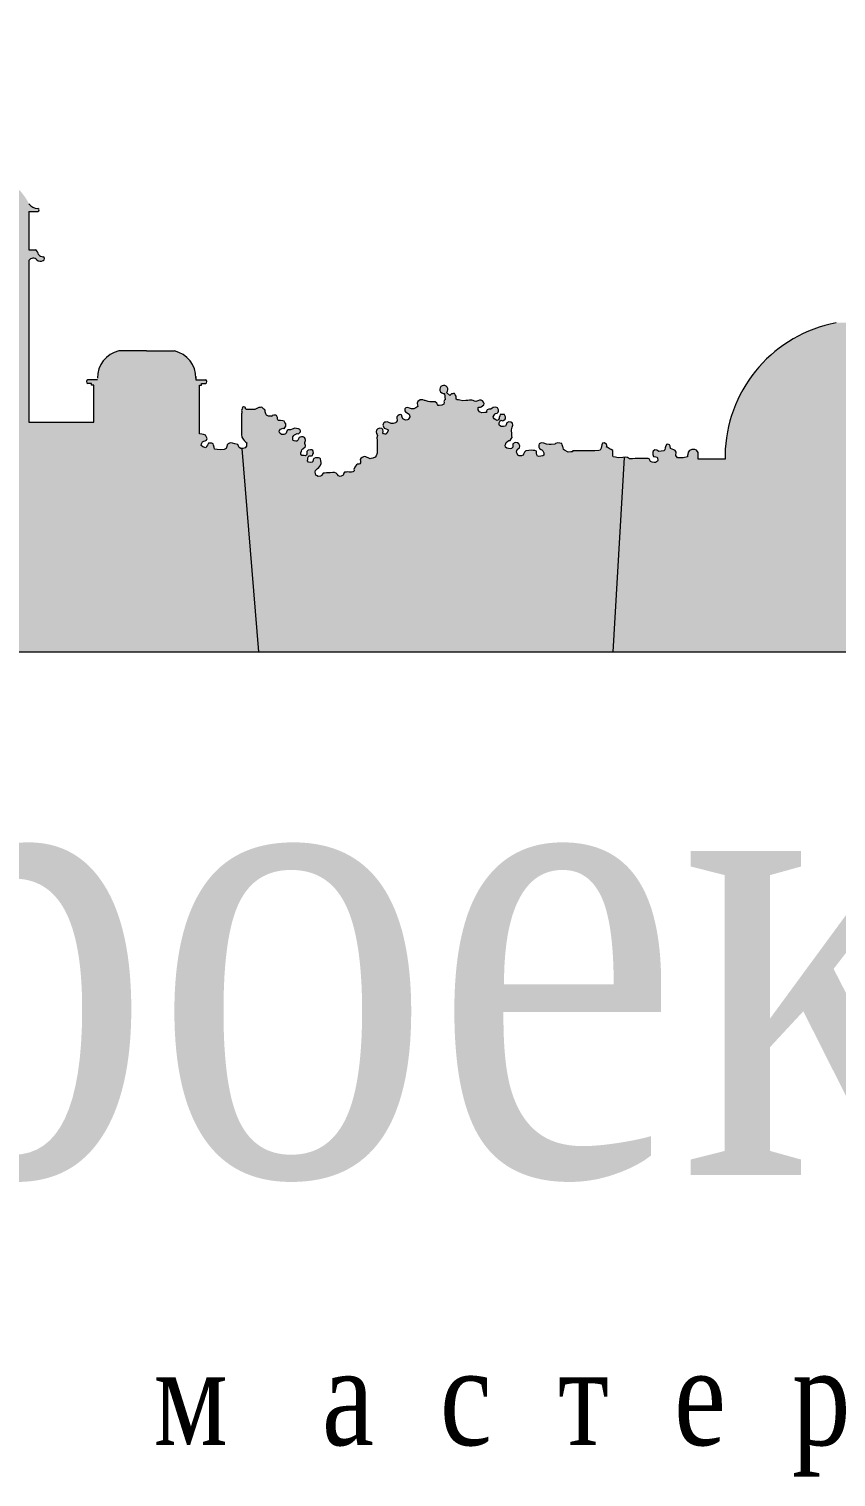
# Model space of a CAD drawing. Header units: metres. Extents: x -163 to 308, y -116 to 9.
# Drawn here: x -142.007 to -140.175, y -2.831 to 0.458 of the extents above; entities that cross this region are included whole.
import ezdxf

# ---------------------------------------------------------------- set-up
doc = ezdxf.new("R2010")
doc.units = ezdxf.units.M
doc.header["$MEASUREMENT"] = 0
doc.layers.add('контур здания на ситуации', color=1, linetype='Continuous', lineweight=30)
doc.styles.get("Standard").update_dxf_attribs({"font": 'isocpeui.ttf', "width": 0.8})

# ---------------------------------------------------------------- blocks, each defined once
blk = doc.blocks.new('A$C2C6E360E_1_10')
at = {"linetype": 'Continuous', "lineweight": -2, "ltscale": 0.1}
for points in [[(-8.613, -3.9381), (-8.6155, -3.9381), (-8.6188, -3.9354), (-8.6221, -3.9283), (-8.6285, -3.9275), (-8.6338, -3.9254), (-8.6393, -3.9248), (-8.6442, -3.9271), (-8.6464, -3.9294), (-8.648, -3.9376), (-8.6533, -3.9397), (-8.6609, -3.9406), (-8.6687, -3.9397), (-8.6748, -3.939), (-8.6771, -3.9303), (-8.6782, -3.9273), (-8.6813, -3.9259), (-8.6883, -3.9258), (-8.6912, -3.9303), (-8.6931, -3.9334), (-8.695, -3.9362), (-8.7051, -3.9331), (-8.7041, -3.924), (-8.6989, -3.9214), (-8.6932, -3.9187), (-8.6918, -3.9153), (-8.6954, -3.9071), (-8.7036, -3.9053), (-8.7091, -3.9048), (-8.7091, -3.794), (-8.7043, -3.794), (-8.7043, -3.7898), (-8.6955, -3.7898, 0.987681), (-8.6974, -3.7821), (-8.7177, -3.7821, 0.380531), (-8.7661, -3.7162), (-8.8291, -3.7162), (-8.8921, -3.7162, 0.380531), (-8.9405, -3.7821), (-8.9625, -3.7821, 1.012473), (-8.9606, -3.7898), (-8.9539, -3.7898), (-8.9539, -3.794), (-8.9491, -3.794), (-8.9491, -3.8782), (-9.0962, -3.8782), (-9.0962, -3.5104, -0.473931), (-9.0783, -3.5093, 0.340172), (-9.062, -3.5099, 0.608909), (-9.0644, -3.5023, -0.218924), (-9.0746, -3.4973, 0.241035), (-9.0817, -3.4864), (-9.0962, -3.4864), (-9.0962, -3.3997), (-9.076, -3.3997, 0.746498), (-9.0762, -3.3926, -0.233077), (-9.0962, -3.382, 0.244578), (-9.1903, -3.3135), (-9.2233, -3.3135), (-9.2233, -3.1352), (-9.2399, -3.1352), (-9.2399, -3.1104, 0.712425), (-9.236, -3.0641, -0.19933), (-9.2843, -3.0155), (-9.2871, -3.001, 0.757963), (-9.2916, -2.985, 0.757963), (-9.2961, -3.001), (-9.299, -3.0155, -0.19933), (-9.3473, -3.0641, 0.712425), (-9.3434, -3.1104), (-9.3434, -3.1352), (-9.36, -3.1352), (-9.36, -3.3135), (-9.393, -3.3135, 0.244578), (-9.487, -3.382, -0.233077), (-9.5071, -3.3926, 1.028208), (-9.505, -3.3997), (-9.487, -3.3997), (-9.487, -3.4864), (-9.5016, -3.4864, 0.241035), (-9.5087, -3.4973, -0.218924), (-9.5189, -3.5023, 0.608909), (-9.5213, -3.5099, 0.340172), (-9.5049, -3.5093, -0.473931), (-9.487, -3.5104), (-9.487, -3.8782), (-9.3692, -4.3992), (-8.575, -4.3992)], [(-6.4442, -4.0111), (-6.4454, -4.0056), (-6.4428, -4.0028), (-6.4385, -4.0023), (-6.4348, -4.0019), (-6.4344, -3.9907), (-6.4405, -3.9873), (-6.4447, -3.9891), (-6.4478, -3.9905), (-6.448, -3.9946), (-6.4482, -3.999), (-6.447, -4.0015), (-6.4491, -4.0033), (-6.4502, -4.0041), (-6.4512, -4.005), (-6.4557, -4.0045), (-6.4584, -4.0042), (-6.4635, -4.0036), (-6.4652, -4.0015), (-6.467, -3.9993), (-6.4669, -3.9948), (-6.4669, -3.9913), (-6.4669, -3.9897), (-6.4653, -3.9874), (-6.4638, -3.9851), (-6.4571, -3.9845), (-6.4545, -3.9819), (-6.454, -3.9797), (-6.4533, -3.9767), (-6.453, -3.9752), (-6.4498, -3.9732), (-6.4495, -3.9716), (-6.4488, -3.9676), (-6.4466, -3.9631), (-6.449, -3.9598), (-6.4521, -3.9581), (-6.4604, -3.9573), (-6.4654, -3.9606), (-6.4665, -3.9646), (-6.4668, -3.9671), (-6.4745, -3.9687), (-6.4806, -3.9667), (-6.4813, -3.9639), (-6.4811, -3.96), (-6.4809, -3.9575), (-6.4777, -3.9561), (-6.4756, -3.9551), (-6.4731, -3.954), (-6.4718, -3.9546), (-6.4677, -3.9518), (-6.4673, -3.9491), (-6.4671, -3.9448), (-6.4695, -3.9405), (-6.4756, -3.9385), (-6.4775, -3.9398), (-6.4803, -3.9416), (-6.4816, -3.9425), (-6.4847, -3.9433), (-6.4929, -3.9433), (-6.4988, -3.9433), (-6.5047, -3.9433), (-6.5077, -3.9453), (-6.5084, -3.9488), (-6.5091, -3.952), (-6.5112, -3.9539), (-6.5127, -3.9553), (-6.5159, -3.9549), (-6.5183, -3.9545), (-6.5221, -3.9515), (-6.5243, -3.9519), (-6.5286, -3.9497), (-6.5297, -3.945), (-6.5287, -3.9388), (-7.1375, -3.6105), (-7.196, -3.6105), (-7.196, -3.5309), (-7.2064, -3.5309), (-7.2064, -3.6105), (-7.2064, -3.6523), (-7.2638, -3.6523, 0.343417), (-7.5154, -3.9395), (-7.5154, -3.962), (-7.5767, -3.962), (-7.5769, -3.9561), (-7.577, -3.9505), (-7.5771, -3.9469), (-7.5809, -3.9417), (-7.5847, -3.9399), (-7.5913, -3.9398), (-7.5965, -3.9421), (-7.5994, -3.9461), (-7.6004, -3.9513), (-7.6009, -3.9539), (-7.6014, -3.9568), (-7.6111, -3.9587), (-7.6195, -3.9587), (-7.6239, -3.9587), (-7.6274, -3.9533), (-7.6267, -3.9464), (-7.6288, -3.9424), (-7.632, -3.9409), (-7.6358, -3.9392), (-7.6396, -3.9375), (-7.6405, -3.9326), (-7.6421, -3.9294), (-7.6457, -3.9277), (-7.6488, -3.929), (-7.6519, -3.9363), (-7.6523, -3.9405), (-7.6547, -3.9433), (-7.6605, -3.944), (-7.666, -3.9446), (-7.6704, -3.9416), (-7.6756, -3.9406), (-7.6788, -3.9435), (-7.6795, -3.9463), (-7.6794, -3.9513), (-7.678, -3.956), (-7.6707, -3.9567), (-7.6691, -3.9594), (-7.6684, -3.9658), (-7.6718, -3.9683), (-7.6735, -3.9695), (-7.6764, -3.9694), (-7.6816, -3.9691), (-7.6848, -3.9671), (-7.688, -3.9614), (-7.6906, -3.9606), (-7.7071, -3.9607), (-7.72, -3.9608), (-7.7262, -3.9609), (-7.7331, -3.9611), (-7.7373, -3.9584), (-7.7422, -3.9578), (-7.745, -3.958), (-7.7708, -4.3992), (-6.2064, -4.3992), (-6.2118, -3.9441), (-6.2274, -3.9446), (-6.2331, -3.9447), (-6.2374, -3.9453), (-6.2413, -3.9457), (-6.2456, -3.9439), (-6.248, -3.9426), (-6.2524, -3.9417), (-6.2555, -3.9421), (-6.2578, -3.944), (-6.2593, -3.9498), (-6.2581, -3.9522), (-6.2564, -3.9557), (-6.2498, -3.9571), (-6.2481, -3.9605), (-6.2487, -3.9629), (-6.2496, -3.9663), (-6.2518, -3.971), (-6.2539, -3.9716), (-6.2548, -3.9719), (-6.2567, -3.9727), (-6.2588, -3.9721), (-6.2637, -3.9712), (-6.2641, -3.9671), (-6.2644, -3.963), (-6.2653, -3.9606), (-6.2674, -3.959), (-6.2713, -3.9587), (-6.2759, -3.9608), (-6.2765, -3.9617), (-6.2772, -3.965), (-6.2763, -3.9717), (-6.2749, -3.9724), (-6.2742, -3.9741), (-6.2719, -3.9794), (-6.273, -3.983), (-6.2747, -3.9846), (-6.2758, -3.9857), (-6.2772, -3.987), (-6.2785, -3.9883), (-6.2806, -3.9903), (-6.2832, -3.991), (-6.2871, -3.992), (-6.2884, -3.9923), (-6.2898, -3.9927), (-6.2927, -3.9925), (-6.2949, -3.9921), (-6.3169, -3.991), (-6.3308, -3.9904), (-6.3348, -3.991), (-6.3406, -3.992), (-6.3437, -3.9918), (-6.3532, -3.9914), (-6.3571, -3.9912), (-6.3602, -3.9897), (-6.3618, -3.9874), (-6.3665, -3.9872), (-6.3703, -3.9875), (-6.3752, -3.9898), (-6.3771, -3.9922), (-6.3779, -3.9967), (-6.3771, -3.9984), (-6.3749, -4.0003), (-6.3753, -4.0025), (-6.376, -4.0078), (-6.3892, -4.0106), (-6.4003, -4.0101), (-6.4086, -4.0098), (-6.4215, -4.0066), (-6.4291, -4.0111), (-6.4345, -4.0143), (-6.4392, -4.0171)], [(-7.745, -3.958), (-7.7478, -3.9582), (-7.7586, -3.959), (-7.7649, -3.9578), (-7.77, -3.9568), (-7.7704, -3.9539), (-7.7704, -3.9489), (-7.7704, -3.945), (-7.7704, -3.9421), (-7.7742, -3.9401), (-7.7763, -3.939), (-7.7792, -3.9374), (-7.7811, -3.9364), (-7.7835, -3.9351), (-7.7847, -3.9344), (-7.7844, -3.9304), (-7.7849, -3.9284), (-7.7898, -3.9248), (-7.7943, -3.926), (-7.7959, -3.9296), (-7.7971, -3.9372), (-7.799, -3.9413), (-7.8025, -3.9423), (-7.8112, -3.9429), (-7.8501, -3.9428), (-7.8615, -3.9428), (-7.863, -3.9456), (-7.8658, -3.9457), (-7.8719, -3.9459), (-7.8805, -3.9419), (-7.8823, -3.9397), (-7.8835, -3.9356), (-7.8841, -3.9336), (-7.8853, -3.9294), (-7.8861, -3.9267), (-7.8909, -3.9255), (-7.8956, -3.9251), (-7.9006, -3.9261), (-7.9023, -3.9277), (-7.9105, -3.9286), (-7.9152, -3.929), (-7.9215, -3.9277), (-7.9275, -3.9253), (-7.9332, -3.925), (-7.9375, -3.9268), (-7.9383, -3.93), (-7.9383, -3.9345), (-7.9368, -3.9375), (-7.9336, -3.9398), (-7.9319, -3.941), (-7.9292, -3.943), (-7.927, -3.9474), (-7.9276, -3.9532), (-7.9294, -3.9546), (-7.9343, -3.9553), (-7.9389, -3.9556), (-7.9415, -3.9548), (-7.9432, -3.9519), (-7.9437, -3.9484), (-7.9438, -3.9441), (-7.9474, -3.9426), (-7.9512, -3.9422), (-7.9558, -3.9417), (-7.9613, -3.9423), (-7.9682, -3.9431), (-7.9711, -3.9461), (-7.9731, -3.9507), (-7.9741, -3.9529), (-7.9777, -3.9544), (-7.9836, -3.9547), (-7.9865, -3.9527), (-7.9878, -3.9494), (-7.989, -3.9464), (-7.9883, -3.9422), (-7.9864, -3.9396), (-7.9851, -3.9378), (-7.9822, -3.936), (-7.9818, -3.9317), (-7.9837, -3.9275), (-7.9873, -3.9249), (-7.9926, -3.9244), (-7.9976, -3.9271), (-7.9978, -3.9327), (-7.9979, -3.9351), (-8.0006, -3.9378), (-8.0039, -3.9384), (-8.0113, -3.9369), (-8.0143, -3.9344), (-8.0149, -3.9305), (-8.0138, -3.9272), (-8.0133, -3.9258), (-8.0126, -3.9238), (-8.0087, -3.9212), (-8.0066, -3.9199), (-8.0034, -3.9195), (-8.0013, -3.916), (-7.9993, -3.9126), (-7.9996, -3.9087), (-7.9998, -3.9032), (-8.0003, -3.8979), (-8.0006, -3.8952), (-7.999, -3.8895), (-7.9977, -3.8845), (-7.9984, -3.8803), (-8.0022, -3.8783), (-8.0066, -3.8774), (-8.0113, -3.8798), (-8.0131, -3.8839), (-8.0144, -3.8867), (-8.0187, -3.8881), (-8.0242, -3.8879), (-8.0279, -3.8859), (-8.0284, -3.883), (-8.029, -3.8795), (-8.0272, -3.8766), (-8.0251, -3.8734), (-8.0228, -3.8743), (-8.0209, -3.8751), (-8.0179, -3.8735), (-8.0153, -3.8714), (-8.014, -3.8687), (-8.0141, -3.866), (-8.0169, -3.8605), (-8.0213, -3.8602), (-8.0242, -3.8605), (-8.0266, -3.8608), (-8.0275, -3.8639), (-8.0286, -3.8677), (-8.0283, -3.8699), (-8.0299, -3.8717), (-8.0316, -3.8736), (-8.0338, -3.8743), (-8.0365, -3.873), (-8.0397, -3.8701), (-8.0417, -3.8683), (-8.0422, -3.8661), (-8.0404, -3.8621), (-8.0387, -3.8601), (-8.037, -3.8581), (-8.0329, -3.8577), (-8.0307, -3.8551), (-8.0305, -3.8531), (-8.0302, -3.8498), (-8.0325, -3.8451), (-8.036, -3.8441), (-8.042, -3.8445), (-8.0446, -3.8462), (-8.0477, -3.8482), (-8.0519, -3.8484), (-8.0556, -3.85), (-8.0571, -3.8532), (-8.0577, -3.856), (-8.0612, -3.8563), (-8.0677, -3.8569), (-8.0737, -3.8547), (-8.0752, -3.8522), (-8.0765, -3.8498), (-8.0766, -3.8465), (-8.0766, -3.845), (-8.0747, -3.8442), (-8.0726, -3.8439), (-8.0713, -3.8437), (-8.0693, -3.8434), (-8.0663, -3.8407), (-8.0637, -3.8384), (-8.0631, -3.8357), (-8.0642, -3.8323), (-8.0665, -3.8293), (-8.0696, -3.828), (-8.0734, -3.828), (-8.077, -3.8294), (-8.0815, -3.831), (-8.0845, -3.8301), (-8.0879, -3.829), (-8.0907, -3.8281), (-8.0958, -3.8281), (-8.0998, -3.8287), (-8.1044, -3.829), (-8.1114, -3.8295), (-8.1179, -3.8281), (-8.1209, -3.8275), (-8.1242, -3.8276), (-8.1262, -3.8255), (-8.1262, -3.822), (-8.1262, -3.8189), (-8.1283, -3.816), (-8.1304, -3.813), (-8.132, -3.8132), (-8.1335, -3.8133), (-8.1368, -3.8136), (-8.1407, -3.8177), (-8.1479, -3.8104, 6.607957), (-8.1528, -3.8128), (-8.1511, -3.8274), (-8.153, -3.828), (-8.154, -3.8313), (-8.1538, -3.8326), (-8.1545, -3.8367), (-8.1588, -3.8397), (-8.1647, -3.8399), (-8.1671, -3.84), (-8.1684, -3.8377), (-8.17, -3.8351), (-8.1739, -3.8321), (-8.1773, -3.8319), (-8.1864, -3.8314), (-8.1902, -3.8312), (-8.1958, -3.8294), (-8.1981, -3.8284), (-8.2017, -3.8269), (-8.2082, -3.827), (-8.2132, -3.8307), (-8.2147, -3.8346), (-8.214, -3.8394), (-8.2135, -3.8426), (-8.2175, -3.8451), (-8.2221, -3.848), (-8.2276, -3.8479), (-8.2323, -3.8461), (-8.2364, -3.8445), (-8.2403, -3.8457), (-8.2427, -3.848), (-8.2428, -3.8519), (-8.241, -3.8544), (-8.2329, -3.8595), (-8.2319, -3.8619), (-8.2318, -3.866), (-8.2337, -3.8699), (-8.2346, -3.8717), (-8.2366, -3.8723), (-8.2408, -3.8735), (-8.2427, -3.8729), (-8.2442, -3.8721), (-8.2472, -3.8705), (-8.2486, -3.8668), (-8.2494, -3.8647), (-8.2495, -3.8621), (-8.2525, -3.8605), (-8.2558, -3.861), (-8.2584, -3.8634), (-8.2608, -3.8655), (-8.2608, -3.8694), (-8.2606, -3.8725), (-8.2605, -3.8748), (-8.2629, -3.8779), (-8.2643, -3.8797), (-8.2691, -3.8807), (-8.2741, -3.881), (-8.2795, -3.8788), (-8.2827, -3.8775), (-8.2862, -3.8779), (-8.2885, -3.878), (-8.2907, -3.8795), (-8.2919, -3.8825), (-8.2927, -3.8846), (-8.2919, -3.8864), (-8.2894, -3.8916), (-8.2856, -3.8934), (-8.2818, -3.8949), (-8.2809, -3.8967), (-8.2817, -3.8995), (-8.2834, -3.9024), (-8.2851, -3.9051), (-8.2873, -3.9051), (-8.2898, -3.9046), (-8.2913, -3.9044), (-8.2928, -3.9023), (-8.2922, -3.8988), (-8.2929, -3.8949), (-8.2948, -3.8923), (-8.2995, -3.8917), (-8.3038, -3.8929), (-8.3073, -3.8963), (-8.3077, -3.8996), (-8.3069, -3.9037), (-8.3054, -3.906), (-8.3052, -3.9079), (-8.3063, -3.9135), (-8.3058, -3.919), (-8.3058, -3.9481), (-8.3076, -3.9546), (-8.3102, -3.9576), (-8.3152, -3.9598), (-8.3203, -3.9608), (-8.3218, -3.9611), (-8.3244, -3.9597), (-8.3301, -3.9576), (-8.3317, -3.957), (-8.3348, -3.9559), (-8.3364, -3.9565), (-8.3401, -3.9581), (-8.3424, -3.9608), (-8.3442, -3.9629), (-8.3435, -3.9664), (-8.3438, -3.9705), (-8.345, -3.9729), (-8.3475, -3.973), (-8.3505, -3.9732), (-8.3526, -3.9749), (-8.3548, -3.9779), (-8.3563, -3.9799), (-8.3575, -3.9818), (-8.3584, -3.9852), (-8.3582, -3.9871), (-8.3581, -3.9887), (-8.3597, -3.9899), (-8.3607, -3.9906), (-8.3639, -3.9913), (-8.3656, -3.9917), (-8.3694, -3.9914), (-8.3735, -3.991), (-8.3759, -3.9913), (-8.3795, -3.9918), (-8.3817, -3.9937), (-8.3832, -3.9981), (-8.3836, -3.9994), (-8.3899, -4.0011), (-8.3933, -4), (-8.396, -3.9966), (-8.3991, -3.9934), (-8.4029, -3.9924), (-8.4063, -3.9926), (-8.4122, -3.9928), (-8.4174, -3.9931), (-8.421, -3.9933), (-8.4255, -3.9936), (-8.4285, -3.9941), (-8.4303, -3.9968), (-8.4311, -3.9994), (-8.4342, -4.0006), (-8.4394, -4.001), (-8.4431, -3.9991), (-8.4446, -3.9983), (-8.4459, -3.9952), (-8.4465, -3.9911), (-8.4456, -3.9877), (-8.4432, -3.9851), (-8.4408, -3.9831), (-8.4383, -3.9809), (-8.4361, -3.9779), (-8.433, -3.9723), (-8.4326, -3.9693), (-8.4336, -3.9654), (-8.4347, -3.9616), (-8.4361, -3.9596), (-8.4385, -3.9588), (-8.442, -3.9587), (-8.4459, -3.9589), (-8.4492, -3.9603), (-8.4507, -3.9632), (-8.4514, -3.967), (-8.4532, -3.9689), (-8.4571, -3.9699), (-8.4615, -3.9687), (-8.4636, -3.9656), (-8.4634, -3.9618), (-8.4633, -3.9586), (-8.4619, -3.9563), (-8.4608, -3.9546), (-8.4592, -3.9547), (-8.4567, -3.9547), (-8.455, -3.9545), (-8.4528, -3.9533), (-8.4515, -3.9508), (-8.4503, -3.9486), (-8.4507, -3.9448), (-8.4518, -3.9424), (-8.4543, -3.9408), (-8.4573, -3.9408), (-8.4626, -3.9412), (-8.4638, -3.9428), (-8.4654, -3.9449), (-8.4655, -3.9481), (-8.4657, -3.9508), (-8.4658, -3.953), (-8.4685, -3.9542), (-8.4717, -3.9539), (-8.4764, -3.9536), (-8.4788, -3.9503), (-8.4789, -3.9474), (-8.4778, -3.9441), (-8.4769, -3.9409), (-8.4741, -3.9388), (-8.4688, -3.9339), (-8.4687, -3.9326), (-8.4685, -3.9307), (-8.4691, -3.9284), (-8.4696, -3.9265), (-8.4701, -3.9245), (-8.4693, -3.9221), (-8.4681, -3.9187), (-8.4689, -3.9151), (-8.472, -3.9117), (-8.4739, -3.911), (-8.4772, -3.911), (-8.4803, -3.9121), (-8.4824, -3.9129), (-8.484, -3.916), (-8.4844, -3.9168), (-8.4851, -3.9182), (-8.4881, -3.9212), (-8.4907, -3.9213), (-8.4943, -3.92), (-8.4963, -3.9193), (-8.4968, -3.9177), (-8.4974, -3.9162), (-8.4974, -3.9139), (-8.4974, -3.9124), (-8.4974, -3.911), (-8.4948, -3.9084), (-8.4933, -3.9068), (-8.4889, -3.9045), (-8.487, -3.9035), (-8.484, -3.9043), (-8.4794, -3.8996), (-8.4797, -3.8977), (-8.4811, -3.8949), (-8.4846, -3.8934), (-8.4889, -3.8924), (-8.4928, -3.8916), (-8.4988, -3.8941), (-8.5021, -3.8955), (-8.508, -3.8956), (-8.5101, -3.8971), (-8.5114, -3.9007), (-8.5121, -3.9029), (-8.5137, -3.9047), (-8.5156, -3.9053), (-8.5177, -3.9059), (-8.523, -3.9062), (-8.5245, -3.9048), (-8.5269, -3.9026), (-8.528, -3.8997), (-8.5273, -3.8966), (-8.5251, -3.8938), (-8.5226, -3.8928), (-8.5199, -3.8918), (-8.5165, -3.8929), (-8.5143, -3.8896), (-8.5131, -3.8867), (-8.5133, -3.8839), (-8.5134, -3.8818), (-8.5151, -3.8784), (-8.5165, -3.8755), (-8.5195, -3.875), (-8.5253, -3.8738), (-8.5297, -3.8739), (-8.5311, -3.8725), (-8.5318, -3.8709), (-8.5318, -3.8672), (-8.5333, -3.8647), (-8.5343, -3.863), (-8.5357, -3.8618), (-8.5401, -3.8623), (-8.5438, -3.8627), (-8.5448, -3.8641), (-8.5452, -3.8648), (-8.5464, -3.8645), (-8.5496, -3.8647), (-8.5526, -3.8643), (-8.5555, -3.863), (-8.5566, -3.8617), (-8.5586, -3.8592), (-8.5596, -3.8545), (-8.5606, -3.8503), (-8.563, -3.8481), (-8.5646, -3.8466), (-8.5666, -3.8449), (-8.5687, -3.8442), (-8.5714, -3.8445), (-8.5743, -3.845), (-8.5832, -3.8492), (-8.5886, -3.8492), (-8.5942, -3.8492), (-8.5984, -3.8492), (-8.6024, -3.8492), (-8.6046, -3.8477), (-8.6043, -3.8462), (-8.6047, -3.845), (-8.6061, -3.8438), (-8.6093, -3.8435), (-8.6111, -3.8446), (-8.6122, -3.8465), (-8.6112, -3.8476), (-8.613, -3.8495), (-8.6136, -3.8512), (-8.6132, -3.8536), (-8.6126, -3.8566), (-8.6134, -3.8594), (-8.6134, -3.8652), (-8.6134, -3.9061), (-8.6129, -3.9121), (-8.6098, -3.9165), (-8.6076, -3.9196), (-8.6037, -3.923), (-8.6019, -3.9246), (-8.6021, -3.9269), (-8.6025, -3.9321), (-8.6054, -3.9362), (-8.6105, -3.9381), (-8.613, -3.9381), (-8.575, -4.3992), (-7.7708, -4.3992)]]:
    blk.add_hatch(color=7, dxfattribs=at).paths.add_polyline_path(points)
at = {"color": 7, "linetype": 'Continuous', "lineweight": -2, "ltscale": 0.1}
for p, q in [((-9.0962, -3.3997), (-9.0962, -3.4864)), ((-9.0962, -3.3997), (-9.076, -3.3997)), ((-9.0962, -3.4864), (-9.0817, -3.4864)), ((-9.0962, -3.5104), (-9.0962, -3.8782)), ((-8.8291, -3.7162), (-8.8921, -3.7162)), ((-8.8291, -3.7162), (-8.7661, -3.7162)), ((-8.7174, -3.7746), (-8.7174, -3.7821)), ((-8.9539, -3.7898), (-8.9629, -3.7898)), ((-8.9407, -3.7821), (-8.9626, -3.7821)), ((-8.9539, -3.794), (-8.9539, -3.7898)), ((-8.9491, -3.794), (-8.9539, -3.794)), ((-8.9491, -3.8782), (-8.9491, -3.794)), ((-8.7174, -3.7821), (-8.6955, -3.7821)), ((-8.7091, -3.9048), (-8.7091, -3.794)), ((-8.7091, -3.794), (-8.7043, -3.794)), ((-8.7043, -3.794), (-8.7043, -3.7898)), ((-8.7043, -3.7898), (-8.6953, -3.7898)), ((-9.0962, -3.8782), (-8.9491, -3.8782)), ((-8.6134, -3.8652), (-8.6134, -3.9062)), ((-8.613, -3.9381), (-8.575, -4.3992)), ((-8.3058, -3.919), (-8.3058, -3.9481)), ((-7.5154, -3.9395), (-7.5154, -3.962)), ((-7.745, -3.958), (-7.7708, -4.3992)), ((-7.5154, -3.962), (-7.5767, -3.962))]:
    blk.add_line(p, q, dxfattribs=at)
at = {"color": 7, "linetype": 'Continuous', "lineweight": -2, "ltscale": 0.1, "flags": 128}
for points in [[(-8.1528, -3.8128), (-8.1511, -3.8274)], [(-8.1407, -3.8177), (-8.1479, -3.8104)], [(-7.5767, -3.962), (-7.5769, -3.9561), (-7.577, -3.9505), (-7.5771, -3.9469), (-7.5809, -3.9417), (-7.5847, -3.9399), (-7.5913, -3.9398), (-7.5965, -3.9421), (-7.5994, -3.9461), (-7.6004, -3.9513), (-7.6009, -3.9539), (-7.6014, -3.9568), (-7.6111, -3.9587), (-7.6195, -3.9587), (-7.6239, -3.9587), (-7.6274, -3.9533), (-7.6267, -3.9464), (-7.6288, -3.9424), (-7.632, -3.9409), (-7.6358, -3.9392), (-7.6396, -3.9375), (-7.6405, -3.9326), (-7.6421, -3.9294), (-7.6457, -3.9277), (-7.6488, -3.929), (-7.651, -3.9342), (-7.6519, -3.9363), (-7.6523, -3.9405), (-7.6547, -3.9433), (-7.6605, -3.944), (-7.666, -3.9446), (-7.6704, -3.9416), (-7.6756, -3.9406), (-7.6788, -3.9435), (-7.6795, -3.9463), (-7.6794, -3.9513), (-7.6787, -3.9538), (-7.678, -3.956), (-7.6729, -3.9565), (-7.6703, -3.9573), (-7.6691, -3.9594), (-7.6686, -3.9641), (-7.6691, -3.9663), (-7.6718, -3.9683), (-7.6735, -3.9695), (-7.6764, -3.9694), (-7.6816, -3.9691), (-7.6848, -3.9671), (-7.6866, -3.9639), (-7.688, -3.9614), (-7.6906, -3.9606), (-7.7071, -3.9607), (-7.72, -3.9608), (-7.7262, -3.9609), (-7.7331, -3.9611), (-7.7373, -3.9584), (-7.7422, -3.9578), (-7.7478, -3.9582), (-7.7586, -3.959), (-7.7649, -3.9578), (-7.77, -3.9568), (-7.7704, -3.9539), (-7.7704, -3.9489), (-7.7704, -3.945), (-7.7704, -3.9421), (-7.7742, -3.9401), (-7.7763, -3.939), (-7.7763, -3.939), (-7.7792, -3.9374), (-7.7811, -3.9364), (-7.7835, -3.9351), (-7.7847, -3.9344), (-7.7845, -3.932), (-7.7844, -3.9304), (-7.7849, -3.9284), (-7.7898, -3.9248), (-7.7943, -3.926), (-7.7959, -3.9296), (-7.7971, -3.9372), (-7.799, -3.9413), (-7.8025, -3.9423), (-7.8112, -3.9429), (-7.8501, -3.9428), (-7.8615, -3.9428), (-7.863, -3.9456), (-7.8658, -3.9457), (-7.8719, -3.9459), (-7.8805, -3.9419), (-7.8823, -3.9397), (-7.8835, -3.9356), (-7.8841, -3.9336), (-7.8853, -3.9294), (-7.8861, -3.9267), (-7.8909, -3.9255), (-7.8956, -3.9251), (-7.9006, -3.9261), (-7.9023, -3.9277), (-7.9105, -3.9286), (-7.9152, -3.929), (-7.9215, -3.9277), (-7.9275, -3.9253), (-7.9332, -3.925), (-7.9375, -3.9268), (-7.9383, -3.93), (-7.9383, -3.9345), (-7.9368, -3.9375), (-7.9336, -3.9398), (-7.9319, -3.941), (-7.9292, -3.943), (-7.927, -3.9474), (-7.9276, -3.9532), (-7.9294, -3.9546), (-7.9343, -3.9553), (-7.9389, -3.9556), (-7.9415, -3.9548), (-7.9432, -3.9519), (-7.9437, -3.9484), (-7.9438, -3.9459), (-7.9438, -3.9441), (-7.9474, -3.9426), (-7.9512, -3.9422), (-7.9558, -3.9417), (-7.9613, -3.9423), (-7.9682, -3.9431), (-7.9711, -3.9461), (-7.9731, -3.9507), (-7.9741, -3.9529), (-7.9777, -3.9544), (-7.9836, -3.9547), (-7.9865, -3.9527), (-7.9878, -3.9494), (-7.989, -3.9464), (-7.9883, -3.9422), (-7.9864, -3.9396), (-7.9851, -3.9378), (-7.9822, -3.936), (-7.9818, -3.9317), (-7.9837, -3.9275), (-7.9873, -3.9249), (-7.9926, -3.9244), (-7.9976, -3.9271), (-7.9978, -3.9327), (-7.9979, -3.9351), (-8.0006, -3.9378), (-8.0039, -3.9384), (-8.0113, -3.9369), (-8.0143, -3.9344), (-8.0149, -3.9305), (-8.0138, -3.9272), (-8.0133, -3.9258), (-8.0126, -3.9238), (-8.0087, -3.9212), (-8.0066, -3.9199), (-8.0034, -3.9195), (-8.0013, -3.916), (-7.9993, -3.9126), (-7.9996, -3.9087), (-7.9998, -3.9032), (-8.0003, -3.8979), (-8.0006, -3.8952), (-7.999, -3.8895), (-7.9977, -3.8845), (-7.9984, -3.8803), (-8.0022, -3.8783), (-8.0066, -3.8774), (-8.0113, -3.8798), (-8.0131, -3.8839), (-8.0144, -3.8867), (-8.0187, -3.8881), (-8.0242, -3.8879), (-8.0279, -3.8859), (-8.0284, -3.883), (-8.029, -3.8795), (-8.0272, -3.8766), (-8.0251, -3.8734), (-8.0228, -3.8743), (-8.0209, -3.8751), (-8.019, -3.8741), (-8.0179, -3.8735), (-8.0153, -3.8714), (-8.014, -3.8687), (-8.0141, -3.866), (-8.0164, -3.8614), (-8.0169, -3.8605), (-8.0213, -3.8602), (-8.0242, -3.8605), (-8.0266, -3.8608), (-8.0275, -3.8639), (-8.0286, -3.8677), (-8.0283, -3.8699), (-8.0299, -3.8717), (-8.0316, -3.8736), (-8.0338, -3.8743), (-8.0365, -3.873), (-8.0397, -3.8701), (-8.0417, -3.8683), (-8.0422, -3.8661), (-8.0404, -3.8621), (-8.0387, -3.8601), (-8.037, -3.8581), (-8.0329, -3.8577), (-8.0307, -3.8551), (-8.0305, -3.8531), (-8.0302, -3.8498), (-8.0318, -3.8466), (-8.0325, -3.8451), (-8.036, -3.8441), (-8.042, -3.8445), (-8.0446, -3.8462), (-8.0477, -3.8482), (-8.0519, -3.8484), (-8.0556, -3.85), (-8.0571, -3.8532), (-8.0577, -3.856), (-8.0612, -3.8563), (-8.0677, -3.8569), (-8.0721, -3.8553), (-8.074, -3.8543), (-8.074, -3.8543), (-8.0752, -3.8522), (-8.0765, -3.8498), (-8.0766, -3.8465), (-8.0766, -3.845), (-8.0747, -3.8442), (-8.0726, -3.8439), (-8.0713, -3.8437), (-8.0693, -3.8434), (-8.0693, -3.8434), (-8.0663, -3.8407), (-8.0637, -3.8384), (-8.0631, -3.8357), (-8.0642, -3.8323), (-8.0665, -3.8293), (-8.0696, -3.828), (-8.0734, -3.828), (-8.077, -3.8294), (-8.0815, -3.831), (-8.0845, -3.8301), (-8.0879, -3.829), (-8.0907, -3.8281), (-8.0958, -3.8281), (-8.0998, -3.8287), (-8.1044, -3.829), (-8.1114, -3.8295), (-8.1114, -3.8295), (-8.1179, -3.8281), (-8.1209, -3.8275), (-8.1242, -3.8276), (-8.1242, -3.8276), (-8.1262, -3.8255), (-8.1262, -3.822), (-8.1262, -3.8189), (-8.1283, -3.816), (-8.1304, -3.813), (-8.132, -3.8132), (-8.1335, -3.8133), (-8.1368, -3.8136), (-8.1368, -3.8136), (-8.1407, -3.8177)], [(-8.3058, -3.9481), (-8.3076, -3.9546), (-8.3102, -3.9576), (-8.3152, -3.9598), (-8.3203, -3.9608), (-8.3218, -3.9611), (-8.3244, -3.9597), (-8.3301, -3.9576), (-8.3317, -3.957), (-8.3348, -3.9559), (-8.3364, -3.9565), (-8.3401, -3.9581), (-8.3424, -3.9608), (-8.3442, -3.9629), (-8.3435, -3.9664), (-8.3438, -3.9705), (-8.345, -3.9729), (-8.3475, -3.973), (-8.3505, -3.9732), (-8.3526, -3.9749), (-8.3548, -3.9779), (-8.3563, -3.9799), (-8.3575, -3.9818), (-8.3584, -3.9852), (-8.3582, -3.9871), (-8.3581, -3.9887), (-8.3597, -3.9899), (-8.3607, -3.9906), (-8.3639, -3.9913), (-8.3656, -3.9917), (-8.3694, -3.9914), (-8.3735, -3.991), (-8.3759, -3.9913), (-8.3795, -3.9918), (-8.3817, -3.9937), (-8.3832, -3.9981), (-8.3836, -3.9994), (-8.3899, -4.0011), (-8.3933, -4), (-8.396, -3.9966), (-8.3991, -3.9934), (-8.4029, -3.9924), (-8.4063, -3.9926), (-8.4122, -3.9928), (-8.4174, -3.9931), (-8.421, -3.9933), (-8.4255, -3.9936), (-8.4285, -3.9941), (-8.4303, -3.9968), (-8.4311, -3.9994), (-8.4342, -4.0006), (-8.4394, -4.001), (-8.4431, -3.9991), (-8.4446, -3.9983), (-8.4459, -3.9952), (-8.4465, -3.9911), (-8.4456, -3.9877), (-8.4432, -3.9851), (-8.4408, -3.9831), (-8.4383, -3.9809), (-8.4361, -3.9779), (-8.433, -3.9723), (-8.4326, -3.9693), (-8.4336, -3.9654), (-8.4347, -3.9616), (-8.4361, -3.9596), (-8.4385, -3.9588), (-8.442, -3.9587), (-8.4459, -3.9589), (-8.4492, -3.9603), (-8.4507, -3.9632), (-8.4514, -3.967), (-8.4532, -3.9689), (-8.4571, -3.9699), (-8.4615, -3.9687), (-8.4636, -3.9656), (-8.4634, -3.9618), (-8.4633, -3.9586), (-8.4619, -3.9563), (-8.4608, -3.9546), (-8.4592, -3.9547), (-8.4592, -3.9547), (-8.4567, -3.9547), (-8.455, -3.9545), (-8.4528, -3.9533), (-8.4515, -3.9508), (-8.4503, -3.9486), (-8.4507, -3.9448), (-8.4518, -3.9424), (-8.4543, -3.9408), (-8.4573, -3.9408), (-8.4626, -3.9412), (-8.4638, -3.9428), (-8.4654, -3.9449), (-8.4655, -3.9481), (-8.4657, -3.9508), (-8.4658, -3.953), (-8.4685, -3.9542), (-8.4717, -3.9539), (-8.4764, -3.9536), (-8.4788, -3.9503), (-8.4789, -3.9474), (-8.4778, -3.9441), (-8.4769, -3.9409), (-8.4741, -3.9388), (-8.4688, -3.9339), (-8.4687, -3.9326), (-8.4685, -3.9307), (-8.4691, -3.9284), (-8.4696, -3.9265), (-8.4701, -3.9245), (-8.4693, -3.9221), (-8.4685, -3.9199), (-8.4681, -3.9187), (-8.4689, -3.9151), (-8.4708, -3.9131), (-8.472, -3.9117), (-8.4739, -3.911), (-8.4772, -3.911), (-8.4803, -3.9121), (-8.4824, -3.9129), (-8.484, -3.916), (-8.4844, -3.9168), (-8.4851, -3.9182), (-8.4881, -3.9212), (-8.4907, -3.9213), (-8.4943, -3.92), (-8.4963, -3.9193), (-8.4968, -3.9177), (-8.4974, -3.9162), (-8.4974, -3.9139), (-8.4974, -3.9124), (-8.4974, -3.911), (-8.4948, -3.9084), (-8.4933, -3.9068), (-8.4889, -3.9045), (-8.487, -3.9035), (-8.4846, -3.9041), (-8.484, -3.9043), (-8.4794, -3.8996), (-8.4797, -3.8977), (-8.4811, -3.8949), (-8.4846, -3.8934), (-8.4889, -3.8924), (-8.4928, -3.8916), (-8.4988, -3.8941), (-8.5021, -3.8955), (-8.508, -3.8956), (-8.5101, -3.8971), (-8.5114, -3.9007), (-8.5121, -3.9029), (-8.5137, -3.9047), (-8.5156, -3.9053), (-8.5177, -3.9059), (-8.523, -3.9062), (-8.5245, -3.9048), (-8.5269, -3.9026), (-8.528, -3.8997), (-8.5273, -3.8966), (-8.5251, -3.8938), (-8.5226, -3.8928), (-8.5199, -3.8918), (-8.5179, -3.8924), (-8.5165, -3.8929), (-8.5143, -3.8896), (-8.5131, -3.8867), (-8.5133, -3.8839), (-8.5134, -3.8818), (-8.5151, -3.8784), (-8.5165, -3.8755), (-8.5195, -3.875), (-8.5253, -3.8738), (-8.5283, -3.8739), (-8.5298, -3.8738), (-8.5311, -3.8725), (-8.5318, -3.8709), (-8.5318, -3.8672), (-8.5318, -3.8672), (-8.5333, -3.8647), (-8.5343, -3.863), (-8.5357, -3.8618), (-8.5401, -3.8623), (-8.5438, -3.8627), (-8.5448, -3.8641), (-8.5452, -3.8648), (-8.5464, -3.8645), (-8.5496, -3.8647), (-8.5526, -3.8643), (-8.5555, -3.863), (-8.5566, -3.8617), (-8.5586, -3.8592), (-8.5586, -3.8592), (-8.5596, -3.8545), (-8.5602, -3.852), (-8.5606, -3.8503), (-8.563, -3.8481), (-8.5646, -3.8466), (-8.5666, -3.8449), (-8.5687, -3.8442), (-8.5687, -3.8442), (-8.5714, -3.8445), (-8.5743, -3.845), (-8.5832, -3.8492), (-8.5886, -3.8492), (-8.5942, -3.8492), (-8.5984, -3.8492), (-8.6024, -3.8492), (-8.6046, -3.8477), (-8.6043, -3.8462), (-8.6047, -3.845), (-8.6061, -3.8438), (-8.6093, -3.8435), (-8.6111, -3.8446), (-8.6119, -3.846), (-8.6122, -3.8465), (-8.6112, -3.8476), (-8.6112, -3.8476), (-8.613, -3.8495), (-8.6136, -3.8512), (-8.6132, -3.8536), (-8.6126, -3.8566), (-8.6134, -3.8594), (-8.6134, -3.8652)], [(-8.1511, -3.8274), (-8.1518, -3.8276), (-8.1518, -3.8276), (-8.153, -3.828), (-8.154, -3.8313), (-8.1538, -3.8326), (-8.1545, -3.8367), (-8.1588, -3.8397), (-8.1647, -3.8399), (-8.1671, -3.84), (-8.1684, -3.8377), (-8.17, -3.8351), (-8.1739, -3.8321), (-8.1773, -3.8319), (-8.1864, -3.8314), (-8.1902, -3.8312), (-8.1947, -3.8297), (-8.1964, -3.8291), (-8.1981, -3.8284), (-8.2017, -3.8269), (-8.2082, -3.827), (-8.2132, -3.8307), (-8.2147, -3.8346), (-8.214, -3.8394), (-8.2135, -3.8426), (-8.2175, -3.8451), (-8.2221, -3.848), (-8.2276, -3.8479), (-8.2323, -3.8461), (-8.2364, -3.8445), (-8.2403, -3.8457), (-8.2427, -3.848), (-8.2428, -3.8519), (-8.241, -3.8544), (-8.2329, -3.8595), (-8.2319, -3.8619), (-8.2318, -3.866), (-8.2337, -3.8699), (-8.2346, -3.8717), (-8.2366, -3.8723), (-8.2408, -3.8735), (-8.2427, -3.8729), (-8.2442, -3.8721), (-8.2472, -3.8705), (-8.2486, -3.8668), (-8.2494, -3.8647), (-8.2495, -3.8621), (-8.2525, -3.8605), (-8.2558, -3.861), (-8.2584, -3.8634), (-8.2608, -3.8655), (-8.2608, -3.8694), (-8.2606, -3.8725), (-8.2605, -3.8748), (-8.2629, -3.8779), (-8.2643, -3.8797), (-8.2691, -3.8807), (-8.2741, -3.881), (-8.2795, -3.8788), (-8.2827, -3.8775), (-8.2862, -3.8779), (-8.2885, -3.878), (-8.2907, -3.8795), (-8.2919, -3.8825), (-8.2927, -3.8846), (-8.2919, -3.8864), (-8.2894, -3.8916), (-8.2856, -3.8934), (-8.2856, -3.8934), (-8.2818, -3.8949), (-8.2809, -3.8967), (-8.2817, -3.8995), (-8.2834, -3.9024), (-8.2851, -3.9051), (-8.2873, -3.9051), (-8.2898, -3.9046), (-8.2913, -3.9044), (-8.2928, -3.9023), (-8.2922, -3.8988), (-8.2929, -3.8949), (-8.2948, -3.8923), (-8.2995, -3.8917), (-8.3038, -3.8929), (-8.3073, -3.8963), (-8.3077, -3.8996), (-8.3069, -3.9037), (-8.3054, -3.906), (-8.3052, -3.9079), (-8.3063, -3.9135), (-8.3058, -3.919)], [(-8.6134, -3.9061), (-8.6129, -3.9121), (-8.6098, -3.9165), (-8.6076, -3.9196), (-8.6037, -3.923), (-8.6019, -3.9246), (-8.6021, -3.9269), (-8.6025, -3.9321), (-8.6054, -3.9362), (-8.6105, -3.9381), (-8.6155, -3.9381), (-8.6188, -3.9354), (-8.6203, -3.9321), (-8.6221, -3.9283), (-8.6285, -3.9275), (-8.6338, -3.9254), (-8.6393, -3.9248), (-8.6442, -3.9271), (-8.6464, -3.9294), (-8.6472, -3.9334), (-8.6482, -3.9377), (-8.6533, -3.9397), (-8.6609, -3.9406), (-8.6687, -3.9397), (-8.6748, -3.939), (-8.676, -3.9346), (-8.6771, -3.9303), (-8.6771, -3.9303), (-8.6782, -3.9273), (-8.6813, -3.9259), (-8.6883, -3.9258), (-8.6912, -3.9303), (-8.6931, -3.9334), (-8.695, -3.9362), (-8.7016, -3.9341), (-8.7049, -3.9307), (-8.7044, -3.9268), (-8.702, -3.9229), (-8.6989, -3.9214), (-8.6959, -3.92), (-8.6932, -3.9187), (-8.6918, -3.9153), (-8.6939, -3.9104), (-8.6954, -3.9071), (-8.7003, -3.906), (-8.7036, -3.9053), (-8.7091, -3.9048)], [(-13.0071, -4.1274), (-13.0071, -4.3992), (-5.0115, -4.3992), (-5.0115, -3.9639)]]:
    blk.add_lwpolyline(points, dxfattribs=at)
at = {"color": 7, "linetype": 'Continuous', "lineweight": -2, "ltscale": 0.1}
for centre, radius, start, end in [((-9.0755, -3.367), 0.0257, 215.9397, 268.42), ((-9.0771, -3.3962), 0.00372, 288.1111, 75.0761), ((-9.0868, -3.5172), 0.0116, 42.8677, 144.2986), ((-9.0888, -3.4987), 0.0143, 5.6838, 59.891), ((-9.0698, -3.499), 0.0134, 230.3141, 296.114), ((-9.0641, -3.4887), 0.0136, 219.3152, 268.7097), ((-9.0651, -3.5067), 0.00447, 286.6362, 80.2898), ((-7.2051, -3.9574), 0.3107, 100.8867, 176.7), ((-8.8793, -3.7764), 0.0615, 102.0214, 181.6602), ((-8.7789, -3.7764), 0.0615, 358.3398, 77.9786), ((-8.9616, -3.786), 0.00396, 103.1296, 255.45), ((-8.6965, -3.786), 0.00396, 284.55, 76.8704), ((-8.1542, -3.8036), 0.00929, 313.2138, 278.7921)]:
    blk.add_arc(centre, radius, start, end, dxfattribs=at)
at = {"color": 7, "linetype": 'Continuous', "lineweight": -2, "ltscale": 100, "attachment_point": 1}
for s, insert, char_height, width in [('\\fTimes New Roman|b0|i0|c204204|p23;НеваПроект', (-13.0066, -4.5378), 1.05, 8.602776), ('\\fTimes New Roman|b0|i0|c204204|p23;\\T2.270;архитектурная  мастерская', (-12.8691, -5.9811), 0.22, 7.98507)]:
    blk.add_mtext(s, dxfattribs=dict(at, insert=insert, char_height=char_height, width=width))

msp = doc.modelspace()

# ---------------------------------------------------------------- block references
at = {"layer": 'контур здания на ситуации', "linetype": 'Continuous', "lineweight": 13, "ltscale": 0.1}
msp.add_blockref('A$C2C6E360E_1_10', (-132.91104321, 3.44303227), dxfattribs=at)

doc.saveas('drawing.dxf')
